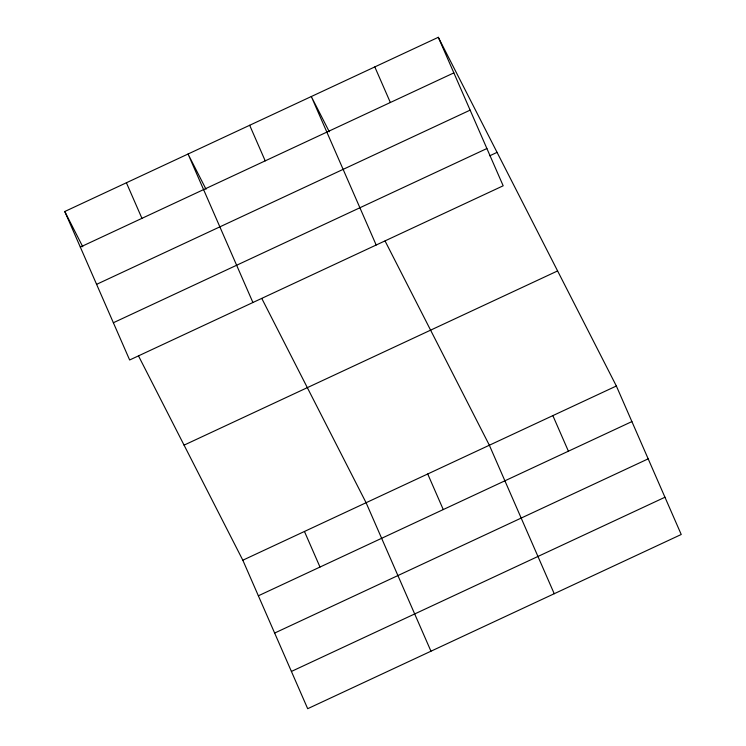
<?xml version="1.0" encoding="UTF-8"?>
<svg xmlns="http://www.w3.org/2000/svg" width="746" height="746" viewBox="0 0 746 746"><rect width="100%" height="100%" fill="white"/><g stroke="black" fill="none" stroke-linecap="round" stroke-linejoin="round"><path stroke-width="1.12" d="M438.312 37.3L503.177 185.791L129.645 359.992L64.771 211.51L438.312 37.3L616.355 386.008L681.229 534.49L307.688 708.7L242.823 560.209L138.532 355.963M80.316 247.085L453.857 72.884M96.588 284.347L470.129 110.138M113.364 322.738L486.905 148.529M489.777 155.774L497.069 152.37M184.066 445.138L557.598 270.929M242.823 560.209L616.355 386.008M258.368 595.793L631.899 421.583M274.64 633.056L648.181 458.846M291.416 671.437L664.956 497.237M329.303 131.781L311.306 96.532L376.18 245.014M385.067 240.986L489.357 445.241L554.231 593.723M206.036 189.27L188.039 154.021L252.913 302.503M261.799 298.475L366.09 502.72L430.964 651.211M64.771 211.51L82.769 246.758M552.861 415.625L568.405 451.199M374.809 66.916L390.354 102.5M427.719 473.98L443.264 509.565M249.668 125.272L265.212 160.856M304.452 531.469L319.997 567.053M126.4 182.761L141.945 218.345"/></g></svg>
